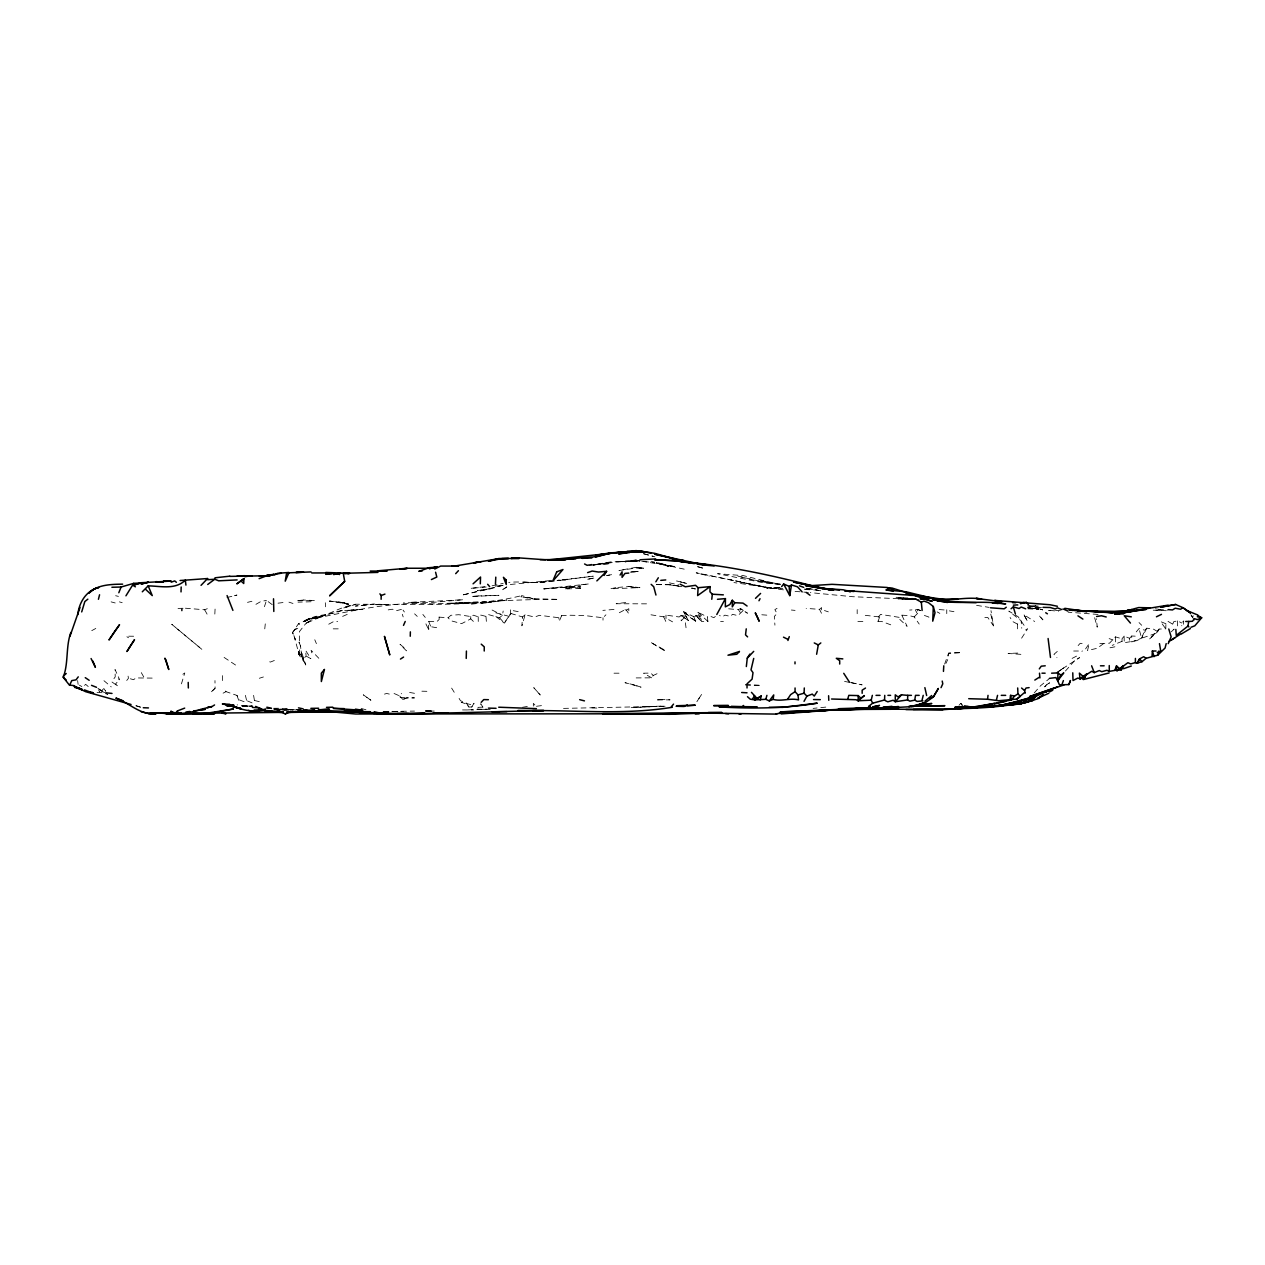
<?xml version="1.0" encoding="UTF-8"?>
<svg xmlns="http://www.w3.org/2000/svg" width="1265" height="1265" viewBox="0 0 1265 1265"><rect width="100%" height="100%" fill="white"/><g stroke="black" fill="none" stroke-linecap="round" stroke-linejoin="round"><path stroke-width="0.75" stroke-dasharray="5 3.75" d="M436.662 627.693L430.812 626.697L428.566 629.417L428.724 621.431L436.662 621.779L439.129 619.518L439.129 617.146L436.662 614.98M1159.104 629.069L1157.712 631.662L1149.063 639.442L1159.104 629.069L1165.777 628.847L1165.935 623.74L1168.196 621.495L1172.671 624.183L1172.671 626.887M214.829 614.063L215.082 608.924M650.969 614.806L663.682 616.846L665.991 615.106L679.178 616.988L681.187 615.407L688.35 620.546L683.606 611.707L695.544 621.052L695.861 615.343L700.826 616.608L701.363 621.4L707.941 621.463L707.293 616.861L697.948 612.323L701.363 621.4L695.861 615.343L693.758 616.688L683.606 611.707L688.35 620.546L691.291 618.285L695.544 621.052L698.691 618.885M525.101 614.806L522.477 616.956L521.907 625.795L525.101 614.806L534.621 617.035L539.428 615.312L558.814 617.715L561.676 615.628L569.677 615.233L584.462 615.549L603.01 617.747L605.935 614.806M984.85 617.541L987.839 617.541L993.499 625.859L990.985 610.647M1183.471 624.278L1183.755 620.894L1181.779 622.997L1181.779 625.795M890.75 624.815L881.737 621.463L878.036 621.463L878.479 616.814L880.582 614.379L899.099 617.336L901.819 615.154L909.614 615.707L914.2 616.893L919.228 624.088M264.764 628.847L265.524 621.463M439.129 617.146L448.095 617.747L450.909 615.28L458.831 614.711L470.754 616.545L473.379 615.201L478.217 616.814L480.811 615.075L485.966 616.387L488.416 614.569L499.485 617.763L502.442 615.328L503.17 611.027M298.619 654.717L300.501 645.909L299.046 642.209L299.346 643.806L299.378 631.63L305.703 623.677L311.048 620.261L305.197 623.645L319.982 617.241L316.55 618.032C354.991 610.442 393.273 601.112 432.883 603.895C474.66 602.393 516.673 599.231 558.592 599.373L536.423 598.756L520.911 596.811L521.654 595.594L536.423 599.547L520.911 596.811M181.433 683.859L184.785 672.948L181.433 675.241M264.432 606.678L266.456 600.385L274.157 606.062M878.036 621.463L880.582 614.379M944.623 664.125L948.576 653.167L961.337 652.614L948.576 653.167L948.291 658.417L945.967 663.366M1157.712 631.662L1153.348 629.069L1146.802 628.183L1144.809 630.191L1141.615 638.208L1136.697 640.675L1124.269 642.715L1122.039 641.339L1112.204 645.371M561.676 615.628L559.13 621.463L558.814 617.715M1172.671 624.183L1173.825 621.621L1177.589 620.894L1181.779 622.997M1146.802 628.183L1141.615 638.208L1131.732 641.94L1131.732 636.01L1137.219 636.248M518.176 611.612L512.957 610.647L504.34 623.155L495.785 616.434M471.75 707.024L473.964 703.229L473.964 705.348L471.75 707.024L468.904 707.024L466.342 704.004L461.235 702.265L473.964 705.348M1021.614 638.177L1027.702 628.689L1025.172 630.239M510.522 609.841L510.633 613.399L504.34 623.155L499.485 617.763M294.982 629.591L292.563 632.532L295.425 639.758L292.563 632.532L298.461 623.756L310.478 618.601L303.647 621.004L309.451 618.427L316.044 617.02L309.198 618.522L303.347 622.459C313.973 613.13 330.734 616.292 343.59 609.793L303.647 621.352L314.099 617.62L325.817 615.249L311.032 618.854C326.765 616.782 339.7 606.378 355.386 604.496L343.226 608.101L355.386 604.227L373.855 604.306L355.386 606.077L373.855 604.038L388.64 604.717L373.855 604.702C423.143 603.136 473.505 607.959 521.654 595.594M636.184 677.914L651.617 677.834L653.214 675.478L658.243 673.17M113.945 678.641L115.21 676.886L115.052 669.501L119.669 679.811L115.21 676.886M1122.039 641.339L1122.039 638.809L1124.095 636.089L1129.566 638.303L1129.566 641.07M394.063 693.489L399.645 695.924L401.527 693.426M126.721 680.491L128.445 678.277L127.496 672.853M1034.217 692.935L1040.573 685.725L1048.938 678.957M1065.43 671.035L1074.412 660.883L1079.567 657.626L1056.781 672.474M1136.255 631.899L1138.974 628.578L1144.809 630.191M1099.838 643.632L1109.5 643.189L1115.414 636.88L1122.039 638.809M253.601 695.355L254.423 700.478L252.32 702.992L246.628 700.573L244.319 701.79L239.401 699.924L237.014 695.465L226.056 691.639L223.099 688.698M97.943 688.334L107.794 694.295L99.682 692.161L97.943 688.334L101.5 691.038L103.809 688.46L105.564 690.864M117.028 682.341L115.4 684.144L118.278 686.421L111.067 681.361M215.082 688.239L210.67 692.556L215.082 688.239L214.971 680.586M1078.128 645.577L1080.184 643.316L1085.496 643.632M1129.566 638.303L1131.732 636.01M914.2 616.893L920.382 610.426L917.552 609.524L909.614 610.078M959.012 705.269L960.862 703.356L964.91 707.91M84.534 685.44L85.641 684.302L89.04 687.243M684.096 617.873L681.187 620.783L681.187 615.407L686.357 616.498M304.707 657.515L306.114 656.108L305.561 650.352L310.89 658.67L306.114 656.108M728.672 608.813L738.396 609.619L740.373 608.576L747.473 613.225L743.33 610.378L737.906 615.644L732.546 614.316L730.284 616.419L724.924 615.138L722.505 616.751L719.469 615.517M1017.503 628.847L1017.487 624.119L1019.1 622.554M1171.264 631.82L1174.157 629.148L1171.09 631.14M1057.287 651.443L1053.951 654.337L1056.971 657.737M819.53 609.351L821.57 607.58L821.57 613.43L819.53 609.351L806.153 608.386M715.357 616.45L713.855 617.668L709.886 616.102L707.293 616.861M1103.539 643.632L1097.245 648.265L1087.536 650.526L1089.181 643.632L1085.465 649.056L1081.875 651.317M1057.54 672.3L1064.134 667.525L1056.307 673.201M777.042 608.354L774.876 609.635L777.058 613.541L774.322 616.434L774.923 625.163M255.941 604.338L260.875 601.476L266.456 600.385M626.349 610.11L628.816 608.702L628.816 613.762L626.349 610.11L621.637 608.924M152.164 678.103L135.972 677.929L133.584 679.684L128.445 678.277M91.76 630.634L95.792 628.452M328.726 624.214L333.486 621.637L337.676 621.463M403.883 699.276L406.65 697.79L414.477 697.885L406.65 698.011L402.681 699.276L400.009 697.505L406.65 697.79M619.312 612.719L624.246 610.11M470.754 616.545L470.754 618.885L461.662 623.629L450.909 620.751L448.095 617.747M1072.103 658.401L1077.005 655.871M223.099 693.157L226.056 691.639M342.625 616.387L348.175 613.984M294.587 629.591L296.326 628.847M185.417 608.212L204.645 609.777L207.302 608.686M274.331 660.504L270.346 662.085L267.421 660.725M1155.593 633.48L1141.615 638.208L1138.974 628.578M259.309 678.277L263.405 676.965M384.481 694.121L386.647 693.473L391.881 694.675M503.17 585.221L488.401 589.427L477.316 590.629L489.761 588.763L461.599 595.23L503.17 585.221L492.085 586.517M294.35 629.401L297.765 628.515M401.432 609.398L396.214 610.742L392.324 609.208L387.944 609.936L385.256 609.018M247.497 602.361L251.925 601.27M226.973 597.523L236.95 595.072L234.357 595.704M492.085 585.806L503.17 583.371M1110.006 647.791L1117.675 646.257M593.807 578.073L586.47 579.497L593.886 578.073M606.647 575.559L612.434 574.5L606.868 575.575M636.184 559.826L625.1 561.897L636.184 560.189L625.1 561.707L639.884 560.901L625.1 561.233L638.034 560.948M522.382 707.309L528.628 706.218M825.792 707.103L813.11 708.384M593.285 565.202L610.331 562.308L593.57 564.775L610.331 563.652L593.57 564.775M589.158 565.534L610.331 561.96L639.884 560.68L617.715 561.85L592.953 565.107M541.452 705.633L533.34 706.676L533.34 703.356L536.218 706.455M362.77 609.43L350.769 609.872M484.78 602.994L506.87 600.053L481.206 603.026L484.732 602.994M97.026 692.54L99.682 692.161M550.101 580.603L508.72 584.636M278.031 603.184L283.487 602.488M625.732 602.519L616.166 603.737L649.024 603.848M558.165 580.603L593.222 576.176L557.043 580.414L565.993 579.813L558.924 580.161M484.875 586.66L470.453 588.399L486.187 587.023M452.032 603.168L462.705 602.978L447.604 603.674L478.281 602.773L459.037 602.931M543.839 588.873L580.761 586.074L543.839 588.873L589 583.908L580.761 584.809M468.066 709.902L486.551 709.143M481.522 603.215L491.974 601.855L469.916 604.322M347.986 610.6L357.552 609.746L341.85 610.679M614.015 609.445L602.883 610.378M554.544 580.935L536.423 582.548L521.654 582.121L536.423 582.564L551.682 580.951C537.419 584.541 523.014 580.856 508.72 582.406M1013.091 604.923L1018.689 604.464M639.884 560.506L617.715 561.85L639.884 560.98M636.184 707.356L653.657 706.582L628.8 707.688M482.803 707.103L477.885 707.372L480.842 703.688L482.803 707.103L486.029 707.103M311.048 601.745L298.034 602.156M630.365 572.159L636.184 571.875L638.778 573.029M1017.756 653.072L1008.094 653.467L1024.429 654.59M779.778 587.735L766.748 588.257L782.766 588.383M318.78 617.589L314.637 617.731L316.44 618.443M251.925 705.965L241.947 706.297L252.794 706.139L242.548 705.712M665.074 706.25L647.427 706.55L663.445 706.06M580.572 588.478L564.19 589L569.677 588.099M274.094 709.855L288.879 709.602M383.089 711.499L403.409 711.373L391.739 711.547M178.033 608.418L183.567 608.259M468.809 602.962L458.831 603.12M383.959 711.547L414.493 711.088M563.526 708.384L663.635 706.265M384.94 711.468L388.64 711.404M647.427 706.55L656.092 706.376M429.278 711.057L434.812 711.088L425.578 711.215L431.492 711.057M425.578 710.93L431.128 710.867M414.493 602.693L418.193 602.662L403.488 602.82M804.303 589.079L809.853 589.016M656.503 584.541L669.438 584.446L678.087 585.932M264.859 708.305L281.478 708.242L296.263 710.06M459.385 602.899L463.069 602.883M720.607 621.463L723.422 621.463M857.876 621.463L865.276 621.463M333.217 628.847L338.688 628.847M1073.685 651.016L1078.413 651.016M614.015 673.186L621.415 673.186M1166.362 610.71L1153.221 610.189M462.531 709.934L473.616 709.981M133.647 636.232L125.978 636.184L128.54 637.75M425.578 710.851L431.128 710.898M281.478 709.839L288.879 709.902L281.478 709.475L287.029 710.029M1013.059 605.271L1018.61 605.334M301.797 710.029L285.178 709.27L294.413 709.934M656.503 584.588L669.438 584.794L681.535 586.581M490.235 709.38L477.316 709.143L490.235 709.539M421.893 691.196L429.278 691.37M915.607 599.436L852.752 596.716L810.296 592.621M425.578 711.167L431.128 711.325M1161.064 610.679L1155.514 610.473L1153.221 608.971M591.846 707.862L599.246 708.147M804.92 589.553L816.747 590.043M288.942 602.156L292.99 603.468M780.284 587.956L767.317 587.387L733.953 582.58M1027.844 608.797L1038.929 609.335L1027.844 607.548L1042.629 609.762L1035.229 607.611L1042.629 609.936M396.024 711.531L392.324 711.341L397.874 711.784M778.718 588.004L767.317 587.387L741.749 582.39L766.495 587.434L696.177 572.824L741.749 582.106M1055.469 610.331L1060.449 610.631M266.709 706.803L281.478 709.981L274.094 709.539L281.478 709.017L288.879 710.203M901.075 597.618L895.383 597.254L916.271 599.12M902.973 597.728L916.271 598.551M918.849 599.594L898.529 598.313L915.876 599.563M296.263 709.76L301.797 710.108M1098.052 614.442L1068.134 612.181M1158.503 609.43L1167.785 610.094M761.815 614.774L769.199 615.328M266.709 707.499L272.244 708.732M939.168 609.556L944.433 609.967L946.758 608.86L946.758 613.636M795.068 591.388L808.382 592.463M865.276 615.328L878.479 616.814M242.421 705.791L248.715 706.329L237.14 704.874M1033.379 605.698L1038.929 606.188L1035.229 605.635M274.094 709.317L281.478 709.981M1049.76 610.41L1058.678 611.232M791.368 610.03L795.068 610.378M329.517 601.096L344.902 602.741L348.602 604.322L344.76 602.804L348.381 604.117L329.517 601.096L344.902 602.741M1027.844 606.188L1042.74 607.817M779.92 584.588L762.89 582.706L717.571 573.709L743.346 575.622L778.639 584.288M641.735 561.249L675.399 566.752L656.551 562.767M643.585 561.423L654.669 562.751M780.252 584.161L757.561 581.014L737.574 576.065L763.601 582.106L772.899 583.624L759.221 580.192L780.284 584.303M285.178 710.203L274.094 708.526M783.462 589.854L766.052 587.545L730.964 579.892M1038.929 607.406L1027.844 605.587M1048.337 610.331L1050.488 610.616M694.801 588.731L692.018 588.146M495.785 612.813L508.309 616.15M669.438 584.794L681.882 586.66M1155.372 608.781L1161.08 609.698M976.612 605.366L989.104 607.39M806.358 588.241L813.885 589.553M815.767 589.885L821.412 590.882L815.609 589.806M684.223 569.155L656.424 563.146M409.591 692.445L414.493 693.315M274.094 709.08L281.478 711.057L266.709 707.609L270.394 708.432M949.367 610.869L953.952 611.691M296.263 709.412L301.797 710.408M807.845 588.383L813.664 589.443M301.797 710.645L296.263 709.602L301.797 710.709M650.969 561.217L654.669 562.15M844.561 681.424L849.827 682.452M851.582 682.8L862.113 684.855L850.491 682.499M1029.694 605.745L1035.229 606.884L1031.829 605.429M290.713 709.918L285.178 708.748L296.263 711.009M669.438 582.849L678.673 584.841M691.828 588.178L695.37 588.937M691.623 588.114L695.276 588.921M681.519 582.121L676.696 580.967L685.962 583.323M115.621 595.72L118.42 596.384M254.423 700.478L259.309 701.664M700.573 573.915L709.27 576.128M683.258 582.564L686.737 583.465M643.585 553.801L654.827 556.774M361.11 708.447L366.565 709.902M697.742 566.767L704.32 568.538L695.07 565.961M111.13 601.871L115.21 602.978M643.585 553.691L652.946 556.252M658.353 562.83L674.941 567.463M136.098 705.981L140.462 707.198M510.633 613.399L522.477 616.956M656.393 562.878L668.489 566.404L658.353 563.146M119.4 601.871L122.183 602.693M920.967 610.631L917.552 609.524L917.283 613.667L915.449 610.157M1109.136 638.619L1112.915 639.869M824.464 610.552L828.322 611.849M135.956 705.538L140.415 707.088M924.383 615.438L928.89 617.067L928.89 620.071M1165.935 623.74L1160.495 621.574L1165.777 628.847M1194.366 620.103L1190.871 614.758L1193.654 616.15M492.085 610.015L502.442 615.328M101.5 691.038L104.647 692.667M1017.487 624.119L1012.743 621.574L1010.071 617.447M937.191 611.912L939.832 613.383M668.616 619.66L672.569 621.858M651.617 677.834L643.585 673.186L650.827 673.091L653.214 675.478M79.363 685.156L81.814 686.563M743.33 610.378L740.373 608.576L740.61 613.019L738.396 609.619M298.461 623.756L299.473 624.594M1024.097 614.901L1027.623 621.574L1024.097 614.901L1034.675 621.495M224.095 657.42L236.855 665.896M681.187 615.407L688.35 620.546M103.967 680.697L111.257 686.911M683.606 611.707L691.291 618.285M707.941 621.463L697.948 612.323L700.826 616.608M470.754 618.885L473.379 621.4M414.588 613.841L417.26 616.403M1139.022 622.57L1141.71 625.274M318.827 658.274L311.095 650.289L312.819 656.298M695.861 615.343L701.363 621.4M399.645 695.924L402.681 699.276M422.858 614.442L425.277 617.415M403.045 610.094L404.389 611.975M298.508 651.538L303.41 658.686L298.508 651.538L299.505 655.381M103.809 688.46L105.801 691.37M1190.871 614.758L1192.721 617.557M1024.081 625.321L1018.151 616.751L1008.837 611.106L1021.124 620.783L1021.756 628.215M468.904 707.024L466.342 703.024L460.507 700.747L458.357 697.189M451.637 688.113L454.23 692.271M960.862 703.356L962.301 705.775M141.3 672.632L143.925 677.265M204.645 609.777L207.302 614.521M425.894 623.866L428.566 629.417M901.819 615.154L907.1 626.333L899.099 618.727L899.099 617.336M663.682 616.846L665.991 621.858L665.991 615.106M314.779 639.758L316.408 643.632M693.758 616.688L695.544 621.052M428.724 621.431L430.812 626.697M990.764 614.094L993.499 625.859M237.014 695.465L239.417 702.439M402.302 614.284L403.171 616.893M1094.636 617.699L1097.245 627.155L1096.407 618.712M293.907 635.52L299.426 655.539L305.782 664.172L302.588 658.417L305.766 664.995L301.054 650.384L302.035 658.417L300.501 645.909M245.41 695.355L246.628 700.573M77.624 680.586L78.13 684.444M685.409 622.791L686.168 628.847M485.966 616.387L486.377 621.463M325.311 602.757L325.595 606.789M1124.095 636.089L1124.269 642.715M1115.414 636.88L1115.54 643.347M478.217 616.814L478.265 621.463M1177.589 620.894L1177.636 627.646M857.18 609.635L857.18 613.731M603.01 617.747L603.01 620.15M222.371 675.636L222.371 680.586M701.585 694.453L696.841 701.727L701.585 694.453M1046.851 684.586L1044.605 686.879L1049.602 682.784L1046.851 684.586M506.759 586.96L501.652 590.36L506.759 586.96M615.881 587.624L610.347 588.842L639.932 587.593L628.8 586.501L615.881 587.624M636.184 567.289L618.949 570.531L636.184 568.001L643.585 568.111L636.184 567.685L643.585 568.206L636.184 567.289M462.531 599.784L432.978 602.346L410.809 602.314L462.531 599.784M303.647 600.021L296.263 600.749L314.732 600.543L303.647 600.021M636.184 571.448L630.365 571.938L639.884 571.369L636.184 571.448M662.528 699.403L655.681 699.956L670.055 699.845L662.528 699.403M478.265 595.957L471.054 596.479L498.963 595.325L478.265 595.957M759.158 685.298L743.646 684.792L759.158 685.298M915.607 599.246L898.087 598.93L915.607 599.373M569.677 587.276L565.85 587.087L580.572 587.909L569.677 587.276M1038.929 608.702L1027.844 607.801L1038.929 608.702M344.191 602.994L341.281 602.662L347.416 604.306L344.191 602.994M637.339 587.814L628.8 586.501L637.339 587.814M634.698 685.029L624.989 682.673L641.07 687.18L634.698 685.029M370.835 700.193L363.308 694.817L370.835 700.193M663.413 649.372L650.226 642.051L665.833 651.507L663.413 649.372M403.535 647.221L400.025 644.312L406.445 650.843L403.535 647.221M201.847 649.324L171.724 624.262L201.847 649.324M1042.866 619.803L1038.992 615.454L1042.866 619.803M540.155 694.912L533.751 687.654L540.155 694.912"/><path stroke-width="1.5" d="M747.489 696.683L750.24 699.181L754.762 699.893L765.815 699.308L769.31 700.921L773.136 699.371C781.232 701.79 790.166 697.679 798.547 699.909L797.978 694.912L795.068 691.67L795.068 687.97M484.226 651.016L484.258 646.842L481.222 644.154M1166.188 643.632L1165.081 648.012L1157.807 655.159L1146.122 658.29L1141.963 661.706L1136.919 663.224L1135.369 662.575L1135.417 658.417M717.476 599.294L725.43 598.614L725.335 606.868L729.842 604.528L732.293 600.258L734.775 602.709L742.998 603.12L747.093 606.03M381.129 599.294L381.176 595.515L379.895 593.838M410.255 636.248L410.366 631.868M680.111 584.193L685.345 586.786L695.529 585.3L698.138 587.719L710.092 586.628L709.965 591.814L712.337 594.218L723.343 594.85M466.232 658.417L466.421 651.064M907.59 699.94L907.717 695.355L901.518 694.833L898.039 696.952L895.272 694.833L895.272 701.727L907.59 699.94L909.867 701.174L914.753 700.13L917.125 701.427L922.897 700.873M181.022 591.909L181.18 586.992M243.876 578.658L243.718 583.513L240.983 580.951L236.824 583.861L243.876 578.658L240.983 580.951M480.305 583.813L480.542 577.03L473.078 583.813M1068.878 684.586L1070.427 680.586L1068.878 684.586L1059.438 684.808L1057.667 680.807L1057.983 672.901L1051.61 673.186M933.317 606.504L932.732 621.162L935.009 612.766L933.317 606.504L928.415 602.678L924.019 601.112L921.315 602.172L916.524 599.547M817.19 691.528L814.249 696.082L812.256 694.106L806.896 696.114L804.081 693.22L804.303 687.97M901.518 694.833L895.272 701.727L893.106 700.257L887.824 701.806L885.769 700.873L884.551 699.972L884.757 695.355M981.45 705.965L1011.478 699.956L1010.561 695.355L1014.593 696.003L1017.946 693.947L1017.677 687.97M495.453 584.288L495.785 577.14M1039.925 677.945L1039.482 673.186M943.453 671.399L943.785 665.801M1152.051 656.298L1152.368 651.016L1156.068 651.016M698.138 587.719L697.632 595.594L710.092 586.628M77.829 614.648C78.873 602.788 86.4 590.233 98.686 587.577L94.274 588.857L89.009 593.032C97.405 584.588 111.02 584.303 122.61 584.161M746.334 666.544L747.267 658.148L749.892 654.052M711.768 599.294L712.337 594.218M1019.748 696.952L1016.807 699.071L998.67 700.731L987.57 699.26L988.028 695.355M746.255 628.847L745.528 634.856L747.599 636.88M773.136 699.371L773.737 694.928L769.31 700.921M1009.992 699.45L1010.561 695.355M914.753 700.13L915.512 695.355L919.196 695.355M781.644 586.596L783.636 584.019L789.755 595.594L791.51 584.999L797.456 586.786L802.168 591.909M753.719 658.417L751.015 669.849L753.007 672.664L752.09 679.131L747.03 683.827L747.03 687.97M816.621 654.258L818.297 644.929L820.827 642.936M1175.849 629.464L1176.26 635.394L1187.867 626.159L1188.784 621.463L1192.421 621.273L1194.508 618.68L1197.307 619.613L1201.592 617.873L1198.082 615.565M69.97 636.248L80.043 607.406M868.502 706.455L872.629 703.214L871.206 700.178L872.344 695.355M922.043 700.241L923.229 695.355M996.472 699.766L997.563 695.355M98.433 599.294L99.571 594.771M1157.807 655.159L1158.867 651.016M760.17 699.988L761.277 696.003L754.762 699.893L754.462 695.624L752.517 699.181M765.815 699.308L766.922 695.355M847.661 699.355L848.815 695.355L858.208 695.592L860.896 698.217L864.39 695.592L858.208 700.763L855.978 699.719L831.548 699.007M70.84 632.468C65.59 646.921 68.689 662.907 63.25 677.297L69.591 685.345L71.773 680.586L76.011 679.858L78.256 676.854M81.703 611.912L84.834 601.555L87.838 599.167M1061.873 684.808L1063.391 680.586M1072.767 672.822L1073.02 680.538L1077.859 678.04L1080.025 678.783L1091.727 671.272L1094.257 672.648L1099.301 670.561L1101.752 671.683L1106.891 670.292L1109.263 671.383L1114.829 670.371L1116.489 665.864L1119.762 668.805L1127.89 662.702L1130.736 663.935L1135.369 662.575M804.034 701.348L806.896 696.114M118.815 592.747L121.076 587.023L133.695 583.355L141.079 582.944L132.952 585.316L133.695 583.355L125.947 595.815M1168.212 643.632L1171.153 636.848L1168.781 629.005M288.91 572.808L285.226 581.173L286.459 573.867L288.91 572.808L311.048 571.922M403.503 625.384L405.227 621.463M1137.694 663.034L1139.591 658.875L1143.687 656.725L1146.122 658.29M941.034 687.654L942.773 683.843L942.219 681.06M787.921 640.501L789.281 636.643M1116.489 665.864L1116.979 670.782L1123.431 665.754L1121.359 669.881L1114.829 670.371M1086.967 673.692L1083.267 679.084L1086.967 673.692L1080.025 678.783L1079.393 673.106L1082.777 676.111M758.968 600.749L760.044 598.693M868.691 707.799L833.572 709.95L876.36 708.985L942.868 709.712L1020.46 704.036L1032.509 699.845L1036.573 694.801L1032.24 699.403L1035.656 696.889M716.796 614.505L725.43 598.614M1057.667 680.807L1060.845 675.162L1063.77 672.901L1057.667 680.807L1055.911 677.581L1049.318 678.388M1121.106 669.865L1123.431 665.754M1025.283 693.109L1024.571 690.548L1026.026 688.034L1029.125 687.622M734.775 602.709L732.293 606.868L732.293 600.258M604.132 575.417L606.615 571.321L598.535 572.049L592.162 571.037L587.608 572.634M1136.919 663.224L1139.591 658.875L1141.963 661.706M620.071 575.053L622.08 571.796L622.08 577.362L624.989 573.409L628.8 573.092M655.839 581.774L658.322 577.773M787.684 699.071L790.641 694.627L795.068 691.67M1039.308 668.885L1041.253 666.181L1045.238 665.801M142.297 591.799L148.179 585.869C160.655 586.09 175.392 590.012 185.323 580.145L207.587 578.532L207.65 579.702L214.75 579.228L218.655 580.809L237.14 579.908M1011.478 699.83L1014.593 696.003M671.351 706.74L673.549 704.115M1016.807 699.071L1024.571 692.508M193.735 710.93L205.373 709.333C194.004 709.981 181.812 716.955 170.791 711.23L174.776 713.871L177.511 710.883L184.69 708.115M455.685 573.662L458.42 570.705M481.174 702.328L483.768 699.592L488.401 699.703M755.505 598.345L760.597 593.427M747.267 658.148L753.719 651.364M201.04 585.331L207.587 578.532M596.859 580.904L606.615 571.321M344.697 581.347L329.722 595.72L344.697 581.347L343.258 573.314L377.966 572.397M858.208 695.592L858.208 700.763L860.896 698.217M63.25 676.19L66.223 673.518M924.952 701.158L931.72 695.529M1011.051 608.75L1013.328 606.915L1019.131 608.512L1021.14 607.026L1025.694 608.829M1006.276 607.216L1004.204 608.813L990.463 607.785M1182.174 608.086L1180.672 609.24L1175.232 608.212L1172.497 609.936L1168.243 609.603M1168.86 641.561L1181.083 633.749M754.762 699.893L761.277 696.003M207.713 584.477L214.75 579.228M1116.979 670.782L1119.762 668.805M1049.507 690.2L1031.165 698.454L1011.02 703.214M143.293 707.736L148.464 707.926M400.452 659.081L403.582 657.057M1171.738 639.79L1174.932 637.734M865.497 688.049L862.161 690.168L862.161 693.299M1034.817 680.064L1039.277 677.265M1190.412 628.547L1181.589 633.828M214.56 704.953L211.824 706.645L200.202 709.459M1037.173 694.944L1031.165 698.454L1000.141 705.744L990.574 706.708M1057.16 686.848L1045.649 691.987L1049.112 690.152M783.636 584.019L789.139 586.359L791.51 584.999M988.25 706.534L957.637 708.685L1000.014 705.807L1030.137 697.711L1009.375 704.384L992.424 706.234M274.568 574.911L277.351 573.345L288.879 572.46M684.349 706.471L687.259 704.937M1049.539 691.923L1052.733 690.247M434.749 569.013L440.647 566.072L458.167 566.056M1156.447 616.782L1161.476 614.363M1190.982 627.266L1194.808 625.811L1201.592 617.873M288.214 712.511L285.321 713.887L288.214 712.527L314.732 710.155L298.113 711.057M431.397 579.56L436.82 577.046L435.587 572.239M105.928 692.809L112 693.426M1048.827 693.236L1037.838 698.217L1043.309 694.801L1038.012 698.707L1024.144 702.992L1033.442 700.241C994.654 710.329 953.146 708.305 913.298 709.459M1028.303 701.253L1032.509 699.845M1026.769 701.19L1020.46 703.878L1026.801 701.19M166.869 713.855L163.138 712.843L170.633 713.808L159.548 712.717M916.445 705.332L908.808 706.534L916.445 705.332L913.615 706.518L876.36 708.574L839.407 708.7L872.708 707.752L780.284 712.701L825.618 710.329M929.712 698.422L933.364 696.936L938.314 688.539L933.364 696.936L924.383 703.403L916.998 705.411M918.469 704.842L924.383 702.549L916.445 705.791L911.006 706.518M259.135 578.643L266.709 575.781L281.383 573.187M1157.254 652.55L1160.764 651.222L1159.467 643.632M381.176 595.515L384.94 594.107M171.202 582.2L174.712 580.904L176.388 582.311M1054.757 687.765L1029.504 696.62L1064.039 684.903M1123.557 668.695L1131.305 666.023M1116.457 611.817L1112.821 611.896L1128.38 610.536L1123.905 611.359L1131.716 609.603L1124.648 611.39L1138.69 607.564L1149.774 607.817M884.551 699.972L872.629 703.214M347.986 573.836L349.678 573.33L325.817 572.444M797.978 694.912L804.081 693.22M776.852 714.108L704.131 713.065L669.438 714.314L602.599 713.65L721.904 712.543L708.337 712.527M1175.644 604.48L1160.859 607.137L1175.644 604.48L1182.917 607.659L1190.412 612.956L1182.917 607.659M1083.267 679.574L1109.136 672.948M1124.648 611.39L1128.032 610.473M437.2 566.641L429.278 568.649L436.662 567.131L429.278 567.669L418.81 571.353L422.399 570.831M1080.025 678.783L1085.006 677.566M595.546 557.074L610.331 553.137L595.546 556.726L558.608 559.731L575.781 558.83M994.59 704.036L1005.675 701.363M999.888 705.791L1024.144 702.486L1000.014 705.807L1007.351 704.083M264.859 709.76C250.138 714.44 236.587 706.566 222.371 703.957L229.756 704.305M1168.243 605.129L1136.856 610.283M310.858 708.353L318.654 708.242M1009.375 703.387L996.188 706.25L1009.375 703.909L996.108 706.218L957.637 708.463L988.55 706.487M1133.155 611.058L1116.521 613.984L1142.153 609.667M1022.689 603.105L1020.317 603.563L1024.381 602.804M992.914 706.582L996.788 705.838L957.637 708.131L992.914 706.582L955.202 707.261L973.101 707.024L994.59 703.403M266.709 575.781L274.094 574.389L266.709 575.164M1116.521 613.794L1134.389 610.236L1146.074 609.398L1114.623 613.984M871.206 700.178L858.208 700.763M570.309 559.13L573.187 558.624M671.415 714.108L647.269 714.266M672.395 707.261C625.938 714.867 579.402 710.392 532.739 710.582M340.601 573.345L333.533 574.5L338.135 573.535L339.558 574.563M203.886 713.681L233.456 708.985L211.287 713.175L170.633 713.887M473.616 562.909L481 561.739L473.616 562.814M1096.565 616.498L1101.451 615.77L1106.211 616.972M591.846 564.601L587.102 565.297L584.572 563.969M979.774 706.455L970.35 707.119M180.152 712.812L174.333 713.602L181.717 713.444L170.633 713.476M185.971 712.005L189.861 711.468M776.204 713.808L779.493 713.381M999.73 705.744L1018.562 704.036L992.076 706.265L1003.161 705.158M1006.987 704.668L1012.712 703.941M1014.91 703.862L1006.023 704.921M229.756 576.176L214.971 577.805M629.764 552.536L618.569 553.912L636.184 550.955L643.759 551.698L626.981 551.587L641.829 552.125M633.48 552.078L640.944 551.176L654.669 553.327L676.095 559.336L654.669 554.197L703.419 564.791M991.539 706.265L1002.686 705.285M251.925 710.914L259.309 710.139L251.925 711.151L248.24 710.329M813.537 699.545L820.321 699.64M229.756 576.381L270.394 575.686L259.309 576.192M805.947 585.964L832.022 584.319L887.445 587.482M660.773 580.366L665.754 579.939M174.776 713.871L177.559 713.634L177.511 710.883M344.792 573.741L349.678 573.33M562.293 559.699L565.993 559.383M781.106 713.919L829.682 710.234M916.998 704.779L931.783 703.53L918.627 704.542M407.109 713.523L397.289 713.666M687.259 705.838L695.307 705.206L676.838 705.712M979.806 707.182L987.633 706.566L983.506 706.503M972.421 707.736L987.807 706.55M991.665 706.25L999.35 705.649M846.775 709.001L833.572 709.95L876.629 707.815M168.988 580.872L163.248 581.283L171.202 581.078L141.079 582.722L132.952 585.316L135.387 586.834M330.007 711.562L370.155 711.721L298.113 711.104L370.36 711.895L318.432 711.721L303.647 710.519M296.057 572.65L303.647 572.159L296.263 572.207M884.314 707.009L892.268 706.518L884.314 706.898M1114.671 614.173L1123.905 613.588L1069.526 610.03L1072.878 610.41M827.721 710.313L779.066 713.302L827.721 710.266M370.155 571.068L386.79 571.132M957.637 599.341L933.222 599.689M261.159 709.665L264.859 709.444M318.432 709.918L329.517 709.254L318.432 709.76M882.78 707.546L898.561 706.613L882.78 707.499M891.129 709.27L839.407 709.523L848.641 709.001M833.493 710.139L878.843 707.72L780.284 711.879L829.555 710.266M639.979 559.778L655.697 558.909M287.029 712.163L292.563 711.863L287.029 711.91M739.045 714.029L741.116 713.919M549.595 559.778L636.184 550.607L650.969 552.995M839.407 709.95L896.98 707.435L860.516 708.811M562.293 559.478L547.508 560.095L565.993 559.478L540.123 559.683M581.963 558.355L591.846 557.976M344.301 708.621L333.217 708.353L362.77 710.329L355.386 709.143M299.963 711.705L322.132 710.835L299.963 711.547L370.155 711.895L357.22 711.547M957.637 599.183L933.127 599.563M839.407 709.602L898.529 708.574L839.407 709.523L854.76 709.017M506.87 711.673L492.085 711.8L543.824 710.535L517.954 710.471M424.692 712.859L386.869 713.95L376.29 713.017L409.022 713.681L386.869 713.95M694.912 712.859L662.37 713.776L394.49 713.95M326.481 707.356L332.806 707.198M676.095 706.265L683.717 706.471M407.109 713.95L499.485 711.721M325.817 572.934L311.759 572.966M1078.397 610.568L1096.534 611.375L1078.096 610.679M988.756 706.755L955.202 707.261L987.491 706.534M695.307 713.934L699.15 713.871M351.686 712.021L370.155 711.721M229.692 705L225.961 705.064L232.823 705.585M392.324 714.14L373.855 712.195L387.375 713.95L405.701 713.934M955.202 707.261L988.25 706.74M905.914 709.554L942.868 709.712M263.025 710.234L283.328 711.958M911.78 706.012L944.892 705.696L913.615 705.965M359.07 712.59L370.155 712.48L344.301 710.962L349.836 711.215M203.333 713.84L214.497 713.808L181.385 713.855L178.555 712.922M1101.736 611.849L1112.821 612.624L1082.034 610.805L1127.384 611.517M303.647 711.468L329.517 711.689L287.029 712.48M432.978 713.128L447.747 713.017M1079.33 611.122L1083.077 611.106L1077.606 611.122M198.226 713.84L192.802 713.855L201.91 713.824L192.802 713.365L283.328 712.369L274.094 712.179M434.812 568.238L407.109 568.254L377.555 570.831L386.79 571.163M1023.069 602.409L1026.374 602.409L1028.429 603.974M1185.732 621.463L1188.784 621.463M1100.455 665.801L1104.139 665.801M1041.965 673.186L1045.111 673.186M876.028 695.355L880.045 695.355M887.919 695.355L890.607 695.355M907.717 695.355L911.417 695.355M1001.263 695.355L1005.675 695.355M968.721 698.691L987.57 699.26M390.569 713.966L355.765 714.013L329.517 711.61L344.301 712.053M123.164 700.81L115.858 698.09C129.33 702.85 140.462 715.626 155.864 713.555L150.314 712.843L174.333 713.713L168.783 712.922M508.388 558.497L496.07 559.114L454.973 566.008L458.831 565.803L452.095 565.961L457.756 566.103M155.864 713.65L152.164 712.827L174.333 713.713M748.042 707.119L719.168 706.898C751.916 708.795 784.822 708.606 817.237 703.166L782.687 707.372L769.215 707.277M536.423 708.637L498.71 707.214M270.394 710.835L266.709 710.803L274.094 711.8L266.709 711.373L258.582 707.831L252.368 707.42M148.464 713.492L155.864 713.618L148.464 713.492L141.079 711.673M508.593 558.497L498.726 558.529L488.401 561.217L502.49 558.482L519.219 558.418L510.997 558.434L517.954 557.818L545.658 559.794M976.121 602.693L944.702 601.666M1069.194 610.125L1098.052 611.517M1042.993 607.358L1050.124 607.485L1055.137 608.987L1057.524 607.88L1061.778 609.588M322.132 711.452L303.647 710.819M488.401 708.131L496.07 708.305M303.647 710.993L322.132 711.483L305.498 710.361M1079.567 611.153L1086.967 611.612L1064.798 608.323M909.614 595.167L846.791 590.66M909.614 595.293L913.741 595.42M844.894 591.04L854.16 591.372M846.791 591.119L854.191 591.372M992.74 603.184L998.291 603.389M1012.522 602.63L1015.605 602.757M370.155 712.385L359.07 711.673L389.541 713.871L375.863 713.128M920.699 597.934L931.783 598.392L947.453 602.472L937.175 600.59M376.338 713.318L388.039 713.808M181.844 713.84L168.466 713.27L182.128 713.84L178.745 712.875M375.705 712.827L381.239 713.081L371.973 712.827M933.222 600.037L937.08 600.227M950.11 602.156C968.674 603.105 987.253 601.033 1005.675 603.879L992.06 602.741L998.148 603.437M676 560.822L654.669 559.699L676 560.822L708.1 564.917L676 560.822L694.39 563.652M303.647 710.456L314.732 711.072M741.67 692.493L747.03 692.809M920.066 598.788L923.877 599.025M933.364 599.626C949.446 601.634 965.606 596.305 981.656 599.041L976.121 598.424L1001.785 601.666M274.094 711.879L282.158 712.464L285.068 713.887M828.322 589.095L839.438 590.059M259.309 710.282L266.709 710.867M725.588 713.587L728.545 713.84M937.159 601.001L942.868 601.507M842.822 658.891L836.292 658.306L839.691 660.694L839.691 664.046M702.692 564.902L714.108 565.977M383.659 713.602L387.359 713.95M869.134 706.455L870.415 706.582M684.223 561.897C731.249 566.135 777.327 576.461 822.803 588.525L793.503 582.026L826.551 588.873M828.022 589.759L831.785 590.154M303.647 710.234L311.048 711.072L305.498 710.282M69.939 685.124L73.939 685.614M832.022 589.553L823.009 588.431L843.107 589.775L850.491 591.672L844.941 590.708M937.302 600.511L950.252 602.187M222.371 713.254L226.056 713.76L222.34 712.827M828.354 589.49L832.006 589.996M948.576 600.163L905.914 593.791L935.151 598.978M698.074 564.206L701.743 564.775M1131.305 616.846L1124.253 615.755L1130.436 623.076M806.675 585.742L833.619 590.138M111.889 587.26L121.076 587.023M180.073 580.509L185.323 580.145L185.923 585.094M806.2 585.806L822.898 588.715M893.359 591.229L885.927 589.901L905.914 591.767L935.341 598.914M999.919 601.397L994.59 600.416L1050.013 604.749L1057.398 606.267M298.477 707.862L303.141 708.843M1197.307 616.751L1201.592 617.668M74.572 687.401L81.956 689.077L76.422 687.622M893.643 589.379L887.176 587.877L891.952 588.019L913.82 594.882M237.108 707.752L240.872 708.669L233.566 706.408M232.839 706.676L240.872 708.669L230.135 705.348M579.655 699.656L584.462 700.873M920.699 598.108L932.163 601.318L913.962 595.388M131.038 704.478L85.625 691.686L74.034 686.01L81.956 689.789L76.422 687.78M1186.602 610.457L1197.813 615.027M799.464 585.806L803.718 587.371M88.645 691.607L93.452 693.378L92.029 692.224M84.486 689.884L93.452 693.378M91.539 685.345L96.535 687.322M255.641 706.423L261.128 708.811M1063.027 608.924L1067.913 611.074M814.265 642.936L818.297 644.929M783.494 637.165L787.921 639.363M1045.712 612.75L1047.404 613.81M1077.954 615.834L1082.887 619.075M85.261 677.661L89.183 680.301M1032.825 700.083L1031.797 699.371M1187.867 626.159L1188.942 626.918M806.169 592.431L810.011 595.246M1057.983 672.901L1060.845 675.162M1021.567 688.034L1024.571 690.548M651.143 584.351L653.705 586.707L655.95 595.04M1017.946 693.947L1019.843 695.703M63.25 677.297L66.27 680.096M1026.374 602.409L1028.429 604.338M145.522 589.269L152.274 595.609L148.179 585.869M751.473 692.366L757.435 698.881M487.657 584.288L489.634 586.596M843.739 673.312L849.511 682.23M91.08 658.543L95.397 667.351L92.898 661.105M227.067 595.562L232.902 610.378M1091.616 665.801L1094.257 672.648M1152.368 651.016L1154.091 656.661M1013.328 606.915L1015.415 614.078M924.873 687.638L926.644 695.529M1048.1 638.509L1050.472 657.452M921.315 602.172L922.122 610.489M789.139 586.359L789.755 595.594M828.607 695.734L828.781 700.304M273.525 598.788L273.809 611.454M188.216 682.404L188.343 687.97M1109.263 665.548L1109.263 671.383M795.005 661.895L795.005 663.84M181.86 608.718L181.86 610.631M324.425 669.501L321.357 681.535L321.342 673.186L324.425 669.501M556.742 571.827L552.71 581.188L562.972 569.519L556.742 571.827M129.821 646.731L126.943 651.522L134.517 639.695L129.821 646.731M114.862 631.172L108.996 639.995L119.527 624.704L114.862 631.172M743.488 705.554L742.602 706.724L731.075 706.534L757.087 706.787L733.574 706.929L743.488 707.024L743.488 705.554M739.424 651.491L736.815 654.258L727.976 655.207L739.424 651.491M148.464 582.2L141.079 584.066L148.464 582.248M879.428 705.475L872.992 706.85L879.428 705.475M211.682 706.597L207.587 707.514L211.682 706.597M610.331 552.852L595.546 555.335L619.976 552.125L639.774 551.303L610.331 552.852M331.288 573.551L325.817 574.326L333.533 573.235L331.288 573.551M233.772 705.222L227.036 705.886L233.772 705.222M407.109 568.444L399.724 569.139L407.109 568.444M251.925 575.907L244.54 576.508L251.925 575.986M244.54 575.67L237.14 576.034L244.54 575.86M728.434 705.554L713.776 705.617L728.434 705.554M388.64 713.397L373.855 713.334L359.07 711.452L373.855 713.334L388.64 713.397M370.155 712.48L359.07 712.353L370.155 712.606M163.248 581.916L155.864 581.694L163.248 581.9M967.567 706.55L964.104 706.265L973.101 707.024L967.567 706.55M259.309 710.883L253.775 710.361L259.309 711.025M924.383 598.962L920.699 598.519L924.383 598.962M373.855 713.302L359.07 711.246L373.855 713.334M684.223 560.695L672.095 558.877L684.223 560.743M506.221 580.097L503.423 577.299L506.269 584.509L506.221 580.097M758.241 618.696L755.268 612.813L759.142 621.273L758.241 618.696M166.031 660.472L164.94 658.18L168.783 669.501L166.031 660.472M389.715 654.717L384.481 636.485L389.715 654.717"/></g></svg>
